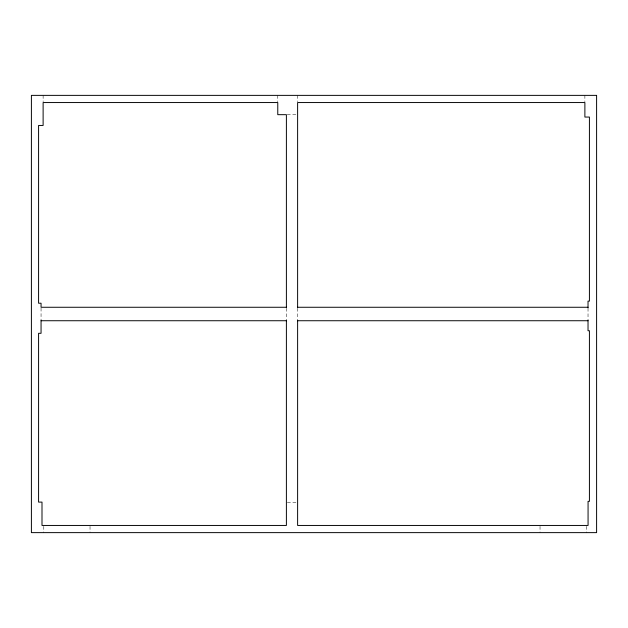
<?xml version="1.0" encoding="UTF-8"?>
<svg xmlns="http://www.w3.org/2000/svg" width="628" height="628" viewBox="0 0 628 628"><rect width="100%" height="100%" fill="white"/><g stroke="black" fill="none" stroke-linecap="round" stroke-linejoin="round"><path stroke-width="0.47" stroke-dasharray="3.14 2.35" d="M287.224 114.673L296.675 114.673M287.326 502.322L296.675 502.322M588.028 308.23L588.028 319.77M586.277 526.342L586.277 532.63M584.88 95.37L584.88 101.657M540.033 526.342L540.033 532.63M297.617 95.37L297.617 101.657M297.617 308.23L297.617 319.77M286.392 308.23L286.392 319.77M277.772 95.37L277.772 101.657M90.032 526.342L90.032 532.63M43.787 526.342L43.787 532.63M43.12 95.37L43.12 101.657M41.056 308.073L41.056 320.735"/><path stroke-width="0.94" d="M286.392 307.265L41.056 307.265L41.056 303.222L38.583 303.222L38.583 125.451L43.12 125.451L43.12 102.552L277.772 102.552L277.772 114.673L286.392 114.673L286.392 307.524M297.617 307.265L588.028 307.265M41.056 320.735L286.392 320.735M297.617 320.735L588.028 320.735M588.028 307.806L588.028 301.118L589.417 301.118L589.417 117.059L584.88 117.059L584.88 102.552L297.617 102.552L297.617 307.524M588.028 320.233L588.028 330.744L589.417 330.744L589.417 501.34L588.067 501.34L588.067 525.448L297.617 525.448L297.617 320.249M286.392 320.249L286.392 525.448L41.998 525.448L41.998 502.102L38.583 502.102L38.583 333.303L41.056 333.303L41.056 320.688M596.6 95.37L31.4 95.37L31.4 532.63L596.6 532.63L596.6 95.37"/></g></svg>
